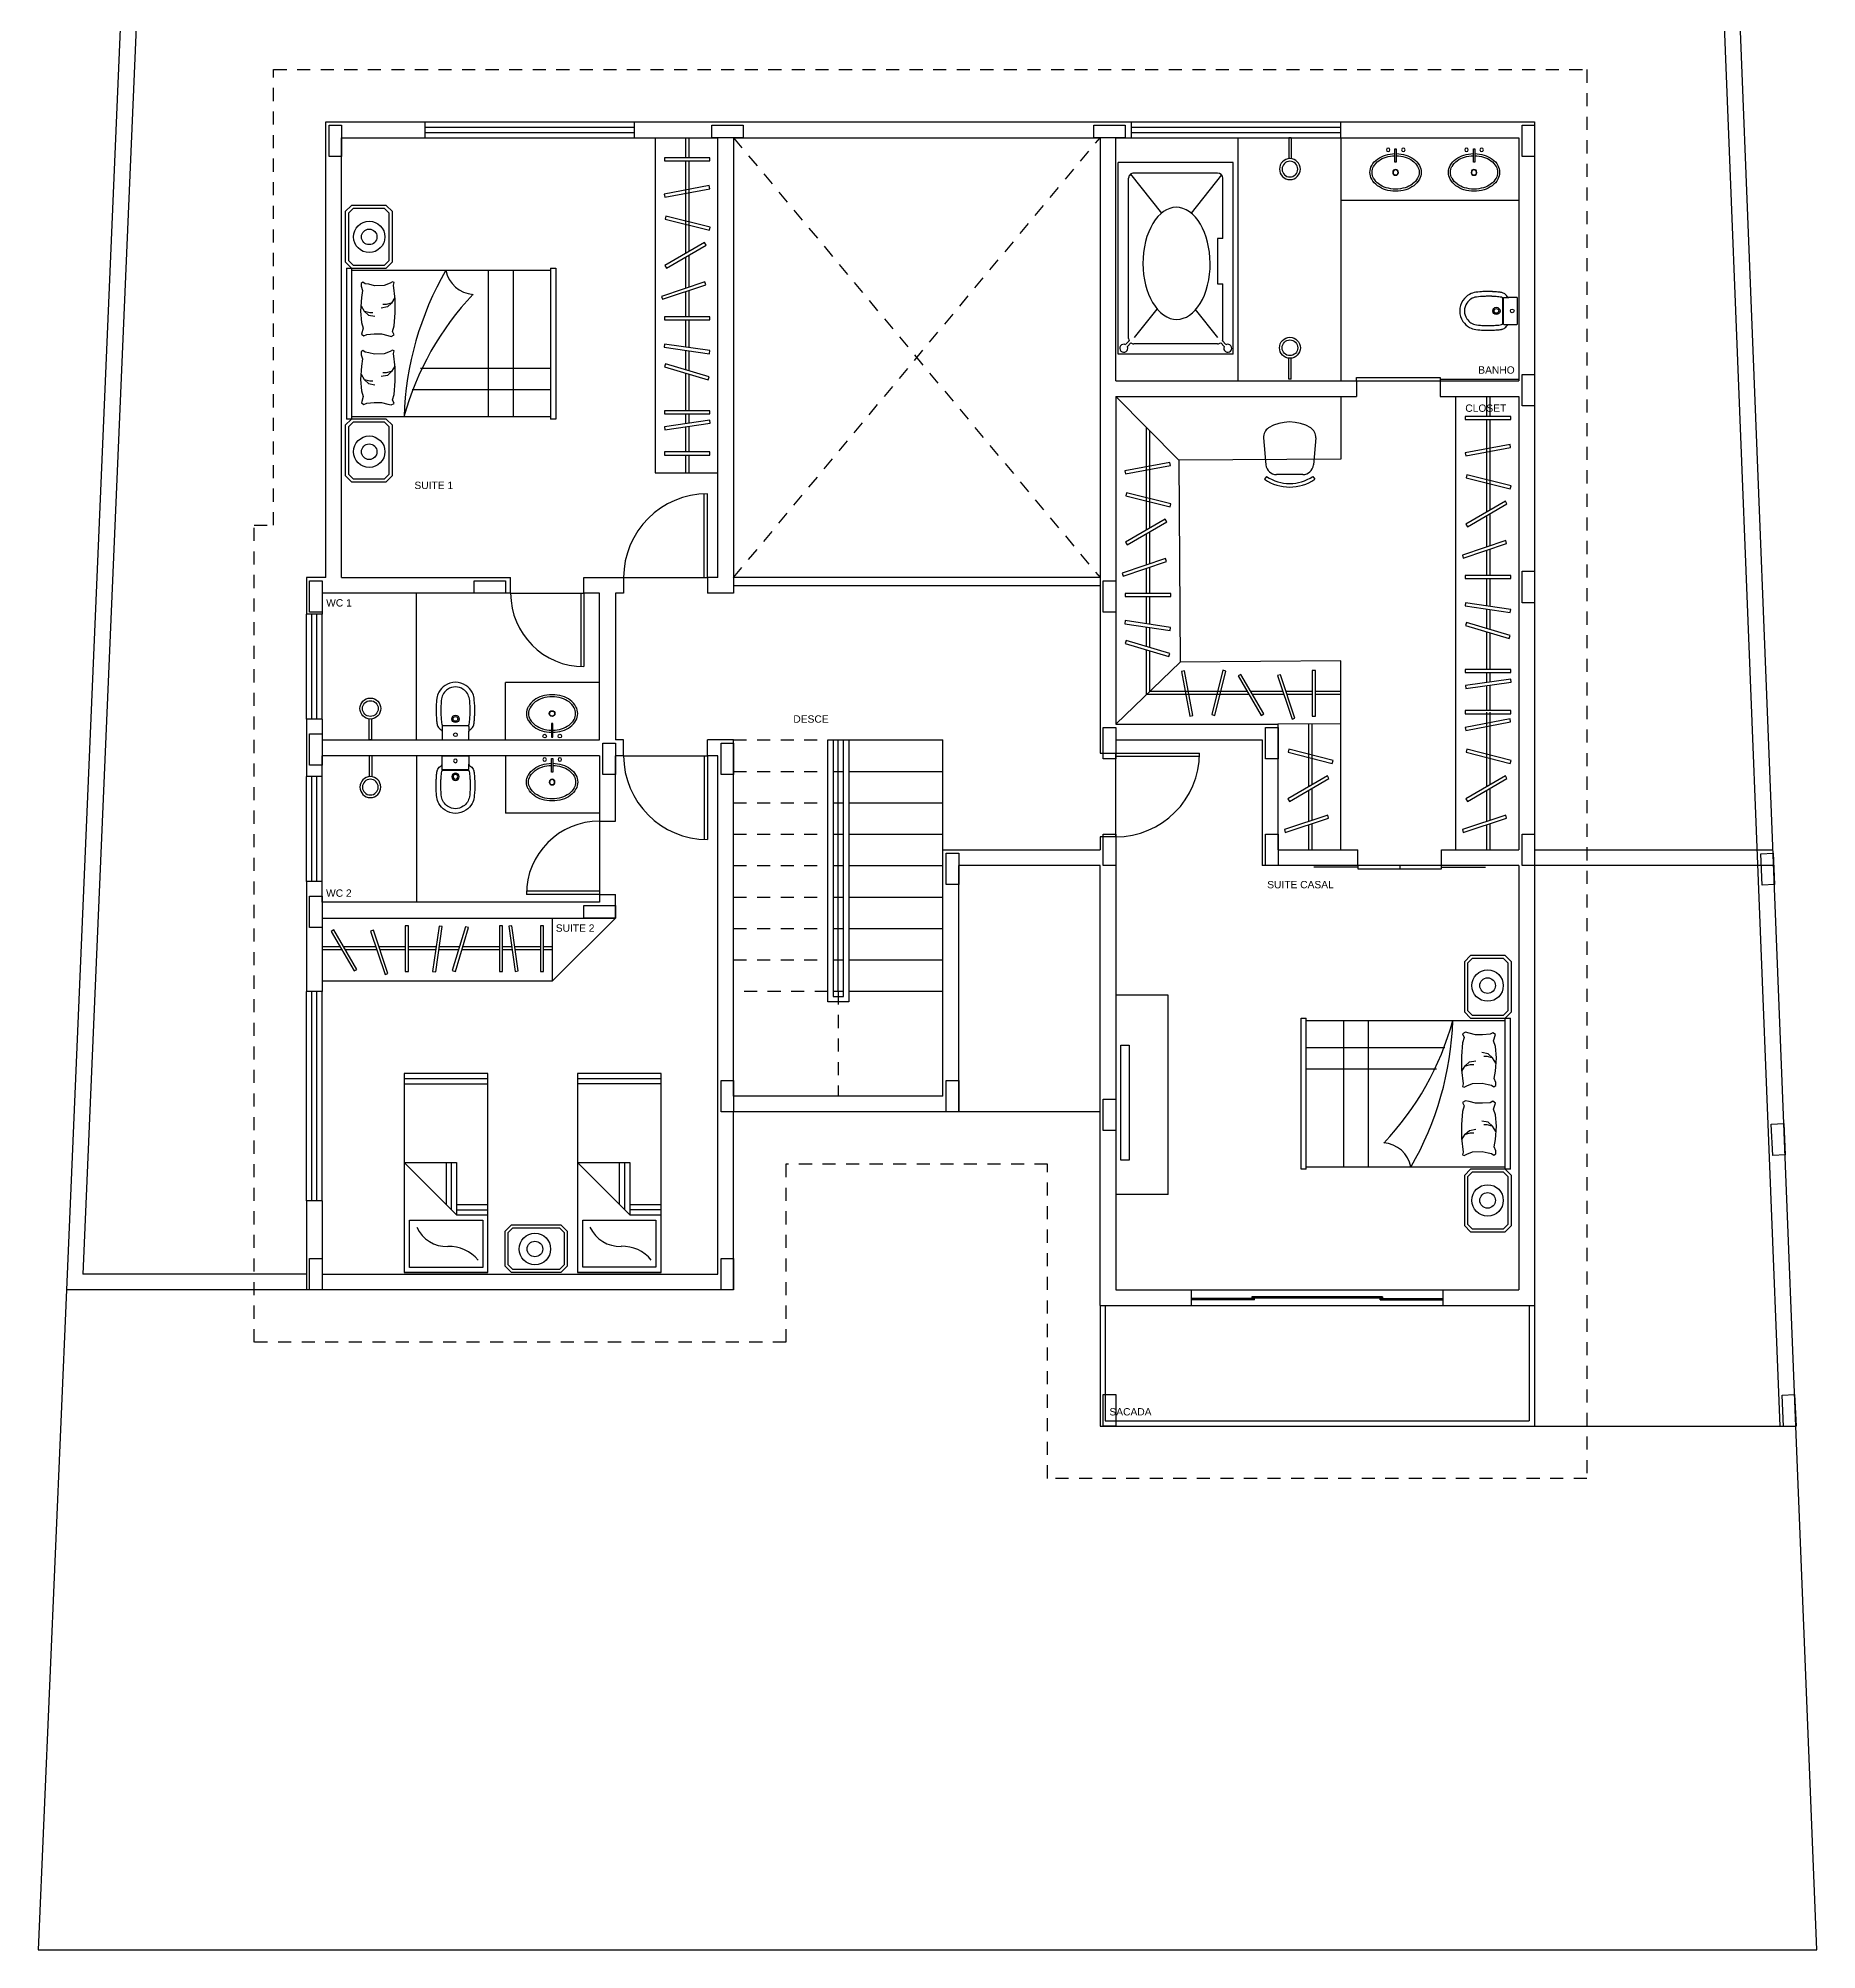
# Model space of a CAD drawing. Header units: millimetres. Extents: x 2822.4 to 2879.8, y 452.9 to 486.4.
# Drawn here: x 2843.23 to 2860.21, y 456.39 to 474.64 of the extents above; entities that cross this region are included whole.
import ezdxf

# ---------------------------------------------------------------- set-up
doc = ezdxf.new("R2010")
doc.units = ezdxf.units.MM
doc.linetypes.add('HIDDEN', pattern=[9.525, 6.35, -3.175])
doc.linetypes.add('HIDDEN2', pattern=[0.1875, 0.125, -0.0625])
for name, color, linetype in [('A-ALVENARIA', 252, 'Continuous'), ('A-esquadrias', 253, 'Continuous'), ('A-MOBILIÁRIO', 251, 'Continuous'), ('A-projeção', 253, 'HIDDEN'), ('A-TEXTO', 7, 'Continuous')]:
    doc.layers.add(name, color=color, linetype=linetype)
doc.styles.get("Standard").update_dxf_attribs({"font": 'arial.ttf'})

# ---------------------------------------------------------------- blocks, each defined once
blk = doc.blocks.new('Bacia01')
at = {"layer": 'A-MOBILIÁRIO'}
blk.add_line((0.135, -0.122), (0.135, 0.122), dxfattribs=at)
blk.add_lwpolyline([(0.551, 0, 0.151271), (0.52, 0.1, 0.125962), (0.457, 0.158, 0.09008), (0.398, 0.178), (0.378, 0.18), (0.358, 0.182, 0.004685), (0.331, 0.184, 0.00925), (0.317, 0.184, 0.000115), (0.279, 0.184, 0.002343), (0.278, 0.185, 0.000782), (0.265, 0.185, 0.001444), (0.258, 0.185, 0.004804), (0.247, 0.184, 0.005206), (0.238, 0.184, 0.005188), (0.229, 0.183, 0.002211), (0.207, 0.182, 0.001932), (0.199, 0.181, 0.000736), (0.178, 0.18, 0.008336), (0.173, 0.179, 0.001408), (0.158, 0.177, 0.000457), (0.153, 0.176, 0.054722), (0.144, 0.174, 0.029037), (0.128, 0.168, 0.123774), (0.098, 0.138, -0.261182), (0.082, 0.128), (0.005, 0.128, 0.439555), (0, 0.123), (0, 0), (0, -0.123, 0.439555), (0.005, -0.128), (0.082, -0.128, -0.261182), (0.098, -0.138, 0.123774), (0.128, -0.168, 0.029037), (0.144, -0.174, 0.054722), (0.153, -0.176, 0.000457), (0.158, -0.177, 0.001408), (0.173, -0.179, 0.008336), (0.178, -0.18, 0.000736), (0.199, -0.181, 0.001932), (0.207, -0.182, 0.002211), (0.229, -0.183, 0.005188), (0.238, -0.184, 0.005206), (0.247, -0.184, 0.004804), (0.258, -0.185, 0.001444), (0.265, -0.185, 0.000782), (0.278, -0.185, 0.002343), (0.279, -0.184, 0.000115), (0.317, -0.184, 0.00925), (0.331, -0.184, 0.004685), (0.358, -0.182), (0.378, -0.18), (0.398, -0.178, 0.09008), (0.457, -0.158, 0.125962), (0.52, -0.1, 0.151271)], format="xyb", close=True, dxfattribs=at)
for points in [[(0.135, 0.122, 0.385098), (0.13, 0.128), (0.129, 0.128), (0.082, 0.128)], [(0.506, 0, 0.152133), (0.483, 0.075, 0.000372), (0.483, 0.075, 0.213243), (0.392, 0.133), (0.373, 0.136), (0.354, 0.137, 0.00456), (0.329, 0.139, 0.00925), (0.317, 0.139, 0.000115), (0.279, 0.14, 0.002343), (0.277, 0.14, 0.000782), (0.265, 0.14, 0.001444), (0.258, 0.14, 0.004804), (0.248, 0.14, 0.005206), (0.24, 0.139, 0.005188), (0.232, 0.139, 0.002211), (0.211, 0.137, 0.001932), (0.203, 0.137, 0.000736), (0.181, 0.135, 0.008336), (0.178, 0.135, 0.002483), (0.152, 0.131, 0.380805), (0.139, 0.117), (0.139, 0), (0.139, -0.117, 0.380805), (0.152, -0.131, 0.002483), (0.178, -0.135, 0.008336), (0.181, -0.135, 0.000736), (0.203, -0.137, 0.001932), (0.211, -0.137, 0.002211), (0.232, -0.139, 0.005188), (0.24, -0.139, 0.005206), (0.248, -0.14, 0.004804), (0.258, -0.14, 0.001444), (0.265, -0.14, 0.000782), (0.277, -0.14, 0.002343), (0.279, -0.14, 0.000115), (0.317, -0.139, 0.00925), (0.329, -0.139, 0.00456), (0.354, -0.137), (0.373, -0.136), (0.392, -0.133, 0.213243), (0.483, -0.075, 0.000372), (0.483, -0.075, 0.152133), (0.506, 0)], [(0.135, -0.122, -0.385098), (0.13, -0.128), (0.129, -0.128), (0.082, -0.128)]]:
    blk.add_lwpolyline(points, format="xyb", dxfattribs=at)
for centre, radius in [((0.05, 0), 0.0175), ((0.201, 0), 0.035), ((0.201, 0), 0.0225)]:
    blk.add_circle(centre, radius, dxfattribs=at)
blk = doc.blocks.new('Chuveiro02')
at = {"layer": 'A-MOBILIÁRIO'}
for p, q in [((-0.013, 0), (0.012, 0)), ((-0.013, 0), (-0.013, -0.201)), ((0.012, 0), (0.012, -0.201))]:
    blk.add_line(p, q, dxfattribs=at)
for radius in [0.1, 0.075]:
    blk.add_circle((0, -0.3), radius, dxfattribs=at)
blk = doc.blocks.new('LAVEMBUT')
at = {"layer": 'A-MOBILIÁRIO'}
for p, q in [((0.8, 21.6), (-0.5, 21.6)), ((-0.5, 21.6), (-0.5, 8.7)), ((0.8, 8.7), (0.8, 21.6)), ((-0.5, 8.7), (0.8, 8.7))]:
    blk.add_line(p, q, dxfattribs=at)
for centre, radius in [((-7.2, 20.6), 1.69), ((7.3, 20.6), 1.69), ((0.2, -0.9), 2.74), ((0.2, -0.9), 2.44)]:
    blk.add_circle(centre, radius, dxfattribs=at)
for centre, radius, start, end in [((-10.9, -0.9), 13.4, 150.5861, 180), ((-5.6, -3.9), 19.5, 126.3045, 150.5861), ((-10.9, -0.9), 11.4, 150.5861, 180), ((-5.6, -3.9), 17.5, 126.3045, 150.5861), ((-2.1, -8.7), 25.4, 106.9261, 126.3045), ((-2.1, -8.7), 23.4, 106.9261, 126.3045), ((0.2, -16.2), 33.2, 91.1974, 106.9261), ((0.2, -16.2), 31.2, 91.2741, 106.9261), ((0.2, -16.2), 33.2, 73.0739, 88.8344), ((0.2, -16.2), 31.2, 73.0739, 88.7598), ((2.4, -8.7), 23.4, 53.6955, 73.0739), ((2.4, -8.7), 25.4, 53.6955, 73.0739), ((5.9, -3.9), 17.5, 29.4139, 53.6955), ((5.9, -3.9), 19.5, 29.4139, 53.6955), ((11.3, -0.9), 11.4, 0, 29.4139), ((11.3, -0.9), 13.4, 0, 29.4139), ((-10.9, -0.9), 13.4, 180, 209.4139), ((-5.6, 2.1), 19.5, 209.4139, 233.6955), ((-10.9, -0.9), 11.4, 180, 209.4139), ((-5.6, 2.1), 17.5, 209.4139, 233.6955), ((-2.1, 6.8), 25.4, 233.6955, 253.0739), ((-2.1, 6.8), 23.4, 233.6955, 253.0739), ((0.2, 14.3), 33.2, 253.0739, 270), ((0.2, 14.3), 31.2, 253.0739, 270), ((0.2, 14.3), 31.2, 270, 286.9261), ((0.2, 14.3), 33.2, 270, 286.9261), ((2.4, 6.8), 23.4, 286.9261, 306.3045), ((2.4, 6.8), 25.4, 286.9261, 306.3045), ((5.9, 2.1), 17.5, 306.3045, 330.5861), ((5.9, 2.1), 19.5, 306.3045, 330.5861), ((11.3, -0.9), 11.4, 330.5861, 0), ((11.3, -0.9), 13.4, 330.5861, 0)]:
    blk.add_arc(centre, radius, start, end, dxfattribs=at)
blk = doc.blocks.new('Cadeira_002')
at = {"layer": 'A-MOBILIÁRIO'}
for p, q in [((-0.913, -0.027), (-0.399, -0.072)), ((-0.213, -0.274), (-0.213, -0.776)), ((-0.179, -0.085), (-0.123, -0.047)), ((-0.913, -1.023), (-0.399, -0.979)), ((-0.179, -0.965), (-0.123, -1.004))]:
    blk.add_line(p, q, dxfattribs=at)
for centre, radius, start, end in [((-0.45, -0.525), 0.768, 148.407, 211.593), ((-0.931, -0.23), 0.203, 85.0303, 148.407), ((-0.416, -0.274), 0.203, 0, 85.0303), ((-0.822, -0.525), 0.779, 325.6197, 34.3803), ((-0.822, -0.525), 0.847, 325.6197, 34.3803), ((-0.931, -0.821), 0.203, 211.593, 274.9697), ((-0.416, -0.776), 0.203, 274.9697, 0)]:
    blk.add_arc(centre, radius, start, end, dxfattribs=at)
blk = doc.blocks.new('cama')
at = {"layer": 'A-MOBILIÁRIO'}
for p, q in [((1.98, -0.01), (0.54, -0.01)), ((0.54, -0.06), (0.54, -0.01)), ((1.98, -0.06), (0.54, -0.06)), ((0.56, -1.96), (0.56, -0.06)), ((1.96, -0.06), (1.96, -1.96)), ((1.98, -0.01), (1.98, -0.06)), ((0.818, -1.96), (0.818, -0.637)), ((1.023, -1.96), (1.023, -0.717)), ((1.96, -1.364), (0.56, -1.364)), ((1.96, -1.602), (0.56, -1.602)), ((1.98, -1.96), (0.54, -1.96)), ((0.54, -2.01), (0.54, -1.96)), ((1.98, -1.96), (1.98, -2.01)), ((1.98, -2.01), (0.54, -2.01))]:
    blk.add_line(p, q, dxfattribs=at)
for points in [[(0, -0.45), (0.48, -0.45), (0.54, -0.39), (0.54, -0.06), (0.48, 0), (0, 0), (-0.06, -0.06), (-0.06, -0.39)], [(0.015, -0.42), (0.465, -0.42), (0.51, -0.375), (0.51, -0.075), (0.465, -0.03), (0.015, -0.03), (-0.03, -0.075), (-0.03, -0.375)], [(2.04, -0.45), (2.52, -0.45), (2.58, -0.39), (2.58, -0.06), (2.52, 0), (2.04, 0), (1.98, -0.06), (1.98, -0.39)], [(2.055, -0.42), (2.505, -0.42), (2.55, -0.375), (2.55, -0.075), (2.505, -0.03), (2.055, -0.03), (2.01, -0.075), (2.01, -0.375)]]:
    blk.add_lwpolyline(points, close=True, dxfattribs=at)
for points in [[(0.754, -0.171), (0.695, -0.153), (0.68, -0.178), (0.692, -0.205), (0.698, -0.276), (0.698, -0.344), (0.683, -0.405), (0.674, -0.439), (0.689, -0.467), (0.723, -0.451), (0.775, -0.467), (0.902, -0.476), (1.031, -0.476), (1.166, -0.46), (1.191, -0.467), (1.197, -0.451), (1.185, -0.427), (1.163, -0.371), (1.16, -0.279), (1.172, -0.224), (1.178, -0.19), (1.194, -0.168), (1.181, -0.15), (1.154, -0.15), (1.114, -0.165), (1.046, -0.153), (0.917, -0.144), (0.809, -0.153), (0.754, -0.171)], [(0.969, -0.15), (0.917, -0.181), (0.88, -0.221), (0.868, -0.282)], [(1.407, -0.171), (1.349, -0.153), (1.333, -0.178), (1.346, -0.205), (1.352, -0.276), (1.352, -0.344), (1.336, -0.405), (1.327, -0.439), (1.343, -0.467), (1.376, -0.451), (1.429, -0.467), (1.555, -0.476), (1.684, -0.476), (1.819, -0.46), (1.844, -0.467), (1.85, -0.451), (1.838, -0.427), (1.816, -0.371), (1.813, -0.279), (1.826, -0.224), (1.832, -0.19), (1.847, -0.168), (1.835, -0.15), (1.807, -0.15), (1.767, -0.165), (1.699, -0.153), (1.57, -0.144), (1.463, -0.153), (1.407, -0.171)], [(1.622, -0.15), (1.57, -0.181), (1.533, -0.221), (1.521, -0.282)], [(0.917, -0.184), (0.905, -0.233), (0.905, -0.264)], [(1.046, -0.473), (0.994, -0.442), (0.957, -0.402), (0.945, -0.341)], [(0.994, -0.439), (0.981, -0.39), (0.981, -0.359)], [(1.57, -0.184), (1.558, -0.233), (1.558, -0.264)], [(1.699, -0.473), (1.647, -0.442), (1.61, -0.402), (1.598, -0.341)], [(1.647, -0.439), (1.635, -0.39), (1.635, -0.359)]]:
    blk.add_lwpolyline(points, dxfattribs=at)
for centre, radius in [((0.228, -0.228), 0.15), ((0.228, -0.228), 0.0743), ((2.279, -0.228), 0.15), ((2.279, -0.228), 0.0743)]:
    blk.add_circle(centre, radius, dxfattribs=at)
for centre, radius, start, end in [((0.468, -3.533), 2.974, 59.8866, 88.2226), ((-0.164, -3.213), 2.75, 46.4367, 74.7234), ((2.01, -1.236), 0.28, 100.3543, 176.7862)]:
    blk.add_arc(centre, radius, start, end, dxfattribs=at)
blk = doc.blocks.new('BANHEIRA')
for p, q in [((-17.594, 12.452), (-17.594, 11.352)), ((-15.764, 12.452), (-17.594, 12.452)), ((-15.764, 12.452), (-15.764, 11.352)), ((-17.494, 12.302), (-17.494, 11.502)), ((-17.478, 12.339), (-17.113, 12.049)), ((-16.871, 12.352), (-17.444, 12.352)), ((-16.871, 12.352), (-16.871, 12.301)), ((-16.871, 12.301), (-16.437, 12.301)), ((-15.914, 12.352), (-16.437, 12.352)), ((-16.437, 12.301), (-16.437, 12.352)), ((-15.924, 12.305), (-16.191, 12.092)), ((-15.894, 12.348), (-15.856, 12.381)), ((-15.874, 12.332), (-15.838, 12.364)), ((-15.864, 12.302), (-15.864, 11.502)), ((-17.483, 11.471), (-17.112, 11.767)), ((-15.924, 11.51), (-16.195, 11.725)), ((-15.764, 11.352), (-17.594, 11.352)), ((-15.914, 11.452), (-17.444, 11.452)), ((-15.894, 11.457), (-15.856, 11.424)), ((-15.874, 11.473), (-15.838, 11.441))]:
    blk.add_line(p, q)
for centre, radius, start, end in [((-15.821, 12.399), 0.0384, 245.1462, 206.6734), ((-17.444, 12.302), 0.05, 90, 180), ((-15.914, 12.302), 0.05, 66.0176, 90), ((-15.914, 12.302), 0.05, 0, 36.2906), ((-17.444, 11.502), 0.05, 180, 270), ((-15.914, 11.502), 0.05, 323.7094, 0), ((-15.914, 11.502), 0.05, 270, 293.9824), ((-15.821, 11.406), 0.0384, 153.3266, 114.8538)]:
    blk.add_arc(centre, radius, start, end)
blk.add_ellipse((-16.632, 11.91), major_axis=(-0.535, -0.002), ratio=0.600037, start_param=-1.87109, end_param=4.411808)
blk = doc.blocks.new('BANHEIRA110x180')
at = {"layer": 'A-MOBILIÁRIO', "xscale": 100, "yscale": 100, "zscale": 100, "rotation": 270}
blk.add_blockref('BANHEIRA', (-1245.2, -1759.4), dxfattribs=at)
blk = doc.blocks.new('Cama1-80')
for p, q in [((0, 40), (-190, 40)), ((-190, 40), (-190, -40)), ((-185, 40), (-185, -40)), ((-180, 40), (-180, -40)), ((-65, 10), (-65, 40)), ((-60, 10), (-60, 40)), ((-55, 10), (-55, 40)), ((0, -40), (0, 40)), ((0, 40), (0, -40)), ((-50, -35), (-50, 35)), ((-50, 35), (-5, 35)), ((-5, 35), (-5, -35)), ((-55, 10), (-105, -40)), ((-105, -40), (-105, 10)), ((-105, 10), (-55, 10)), ((-105, 5), (-60, 5)), ((-105, 0), (-65, 0)), ((-5, -35), (-50, -35)), ((-190, -40), (0, -40))]:
    blk.add_line(p, q)
for centre, radius, start, end in [((10.3, 3.1), 35.3, 128.9368, 182.1227), ((-56.4, 0.6), 31.5, 294.7123, 2.1227)]:
    blk.add_arc(centre, radius, start, end)
blk = doc.blocks.new('P12X30V')
at = {"layer": 'A-ALVENARIA'}
for p, q in [((-0.06, 0.15), (0.06, 0.15)), ((-0.06, -0.15), (-0.06, 0.15)), ((0.06, 0.15), (0.06, -0.15)), ((0.06, -0.15), (-0.06, -0.15))]:
    blk.add_line(p, q, dxfattribs=at)

msp = doc.modelspace()

# ---------------------------------------------------------------- hatches: boundary and pattern name
at = {"layer": 'A-TEXTO', "true_color": 0x000000}
h = msp.add_hatch(dxfattribs=at)
h.set_pattern_fill('AR-BRELM', color=18, scale=0.5)
h.paths.add_polyline_path([(2855.504, 461.388), (2855.504, 462.538), (2855.454, 462.538), (2855.454, 461.438), (2851.404, 461.438), (2851.404, 462.538), (2851.354, 462.538), (2851.354, 461.388)])

# ---------------------------------------------------------------- linework, layer by layer
at = {"layer": 'A-ALVENARIA'}
for p, q in [((2844.508, 486.359), (2843.496, 462.688)), ((2860.015, 461.388), (2859.022, 486.364)), ((2845.975, 469.488), (2845.975, 473.838)), ((2845.975, 473.838), (2846.922, 473.838)), ((2846.922, 473.688), (2846.922, 473.838)), ((2848.922, 473.838), (2853.668, 473.838)), ((2848.922, 473.688), (2848.922, 473.838)), ((2853.668, 473.688), (2853.668, 473.838)), ((2855.668, 473.838), (2857.518, 473.838)), ((2855.668, 473.688), (2855.668, 473.838)), ((2857.518, 473.838), (2857.518, 462.538)), ((2846.125, 469.488), (2846.125, 473.688)), ((2846.125, 473.688), (2846.922, 473.688)), ((2848.922, 473.688), (2849.718, 473.688)), ((2849.718, 469.488), (2849.718, 473.688)), ((2849.868, 473.688), (2853.368, 473.688)), ((2849.868, 473.688), (2849.868, 469.338)), ((2853.368, 473.688), (2853.368, 467.813)), ((2853.518, 473.688), (2853.668, 473.688)), ((2853.518, 471.368), (2853.518, 473.688)), ((2855.668, 473.688), (2857.368, 473.688)), ((2857.368, 473.688), (2857.368, 471.368)), ((2853.518, 471.368), (2855.818, 471.368)), ((2853.518, 471.218), (2855.818, 471.218)), ((2853.518, 471.218), (2853.518, 468.088)), ((2855.818, 471.368), (2855.818, 471.218)), ((2856.618, 471.368), (2857.368, 471.368)), ((2856.618, 471.368), (2856.618, 471.218)), ((2856.618, 471.218), (2857.368, 471.218)), ((2845.975, 469.488), (2845.789, 469.488)), ((2845.789, 469.488), (2845.789, 469.138)), ((2846.125, 469.488), (2847.739, 469.488)), ((2847.739, 469.338), (2847.739, 469.488)), ((2848.439, 469.488), (2848.818, 469.488)), ((2848.439, 469.338), (2848.439, 469.488)), ((2848.818, 469.488), (2848.818, 469.338)), ((2849.718, 469.488), (2849.618, 469.488)), ((2849.618, 469.488), (2849.618, 469.338)), ((2847.739, 469.338), (2845.939, 469.338)), ((2845.939, 469.338), (2845.939, 469.138)), ((2848.589, 469.338), (2848.439, 469.338)), ((2848.589, 467.938), (2848.589, 469.338)), ((2848.739, 469.338), (2848.739, 467.938)), ((2848.818, 469.338), (2848.739, 469.338)), ((2849.868, 469.338), (2849.618, 469.338)), ((2845.939, 469.138), (2845.789, 469.138)), ((2845.789, 468.138), (2845.789, 467.938)), ((2845.939, 468.138), (2845.789, 468.138)), ((2845.939, 468.138), (2845.939, 467.938)), ((2845.789, 467.938), (2845.789, 467.588)), ((2845.939, 467.938), (2848.589, 467.938)), ((2848.818, 467.938), (2848.739, 467.938)), ((2848.818, 467.788), (2848.818, 467.938)), ((2849.868, 467.938), (2849.618, 467.938)), ((2849.618, 467.788), (2849.618, 467.938)), ((2849.868, 464.538), (2849.868, 467.938)), ((2850.868, 465.538), (2850.868, 467.938)), ((2850.868, 467.938), (2851.868, 467.938)), ((2851.868, 464.538), (2851.868, 467.938)), ((2853.518, 468.088), (2855.068, 468.088)), ((2853.518, 467.938), (2853.518, 467.813)), ((2853.518, 467.938), (2854.918, 467.938)), ((2854.918, 467.938), (2854.918, 466.738)), ((2855.068, 468.088), (2855.068, 466.888)), ((2848.589, 467.788), (2845.939, 467.788)), ((2845.939, 467.588), (2845.939, 467.788)), ((2848.589, 467.788), (2848.589, 467.163)), ((2848.818, 467.788), (2848.739, 467.788)), ((2848.739, 467.163), (2848.739, 467.788)), ((2849.718, 467.788), (2849.618, 467.788)), ((2849.718, 462.838), (2849.718, 467.788)), ((2853.368, 467.813), (2853.518, 467.813)), ((2845.939, 467.588), (2845.789, 467.588)), ((2850.818, 467.638), (2850.918, 467.638)), ((2850.968, 467.638), (2851.868, 467.638)), ((2850.818, 467.338), (2850.918, 467.338)), ((2850.968, 467.338), (2851.868, 467.338)), ((2848.589, 467.163), (2848.739, 467.163)), ((2850.818, 467.038), (2850.918, 467.038)), ((2850.968, 467.038), (2851.868, 467.038)), ((2853.368, 467.013), (2853.368, 466.888)), ((2853.518, 467.013), (2853.368, 467.013)), ((2853.518, 467.013), (2853.518, 462.688)), ((2851.868, 466.888), (2853.368, 466.888)), ((2855.068, 466.888), (2855.831, 466.888)), ((2855.831, 466.738), (2855.831, 466.888)), ((2856.631, 466.888), (2857.368, 466.888)), ((2856.631, 466.738), (2856.631, 466.888)), ((2857.518, 466.888), (2859.796, 466.888)), ((2850.818, 466.738), (2850.918, 466.738)), ((2850.968, 466.738), (2851.868, 466.738)), ((2853.368, 466.738), (2852.018, 466.738)), ((2852.018, 466.738), (2852.018, 464.388)), ((2853.368, 462.538), (2853.368, 466.738)), ((2855.831, 466.738), (2854.918, 466.738)), ((2857.368, 466.738), (2856.631, 466.738)), ((2857.368, 466.738), (2857.368, 462.688)), ((2859.802, 466.738), (2857.518, 466.738)), ((2845.789, 466.588), (2845.789, 465.538)), ((2845.939, 466.588), (2845.789, 466.588)), ((2845.939, 466.388), (2845.939, 466.588)), ((2848.589, 466.388), (2845.939, 466.388)), ((2848.589, 466.463), (2848.589, 466.388)), ((2848.589, 466.463), (2848.739, 466.463)), ((2848.739, 466.238), (2848.739, 466.463)), ((2850.818, 466.438), (2850.918, 466.438)), ((2850.968, 466.438), (2851.868, 466.438)), ((2845.939, 466.238), (2848.739, 466.238)), ((2845.939, 466.238), (2845.939, 465.538)), ((2850.818, 466.138), (2850.918, 466.138)), ((2850.968, 466.138), (2851.868, 466.138)), ((2850.818, 465.838), (2850.918, 465.838)), ((2850.968, 465.838), (2851.868, 465.838)), ((2845.939, 465.538), (2845.789, 465.538)), ((2850.918, 465.538), (2850.818, 465.538)), ((2851.868, 465.538), (2850.968, 465.538)), ((2851.868, 464.538), (2849.868, 464.538)), ((2849.868, 462.688), (2849.868, 464.388)), ((2853.368, 464.388), (2849.868, 464.388)), ((2845.789, 463.538), (2845.789, 462.688)), ((2845.939, 463.538), (2845.789, 463.538)), ((2845.939, 463.538), (2845.939, 462.838)), ((2845.789, 462.838), (2843.653, 462.838)), ((2845.939, 462.838), (2849.718, 462.838)), ((2843.496, 462.688), (2843.227, 456.388)), ((2845.789, 462.688), (2843.496, 462.688)), ((2849.868, 462.688), (2845.789, 462.688)), ((2853.518, 462.688), (2854.243, 462.688)), ((2854.243, 462.538), (2854.243, 462.688)), ((2856.643, 462.688), (2857.368, 462.688)), ((2856.643, 462.688), (2856.643, 462.538)), ((2853.368, 462.538), (2854.243, 462.538)), ((2856.643, 462.538), (2857.518, 462.538)), ((2857.518, 461.388), (2860.015, 461.388)), ((2860.214, 456.388), (2860.015, 461.388)), ((2843.227, 456.388), (2860.214, 456.388))]:
    msp.add_line(p, q, dxfattribs=at)
msp.add_lwpolyline([(2859.865, 461.388), (2858.878, 486.214), (2844.652, 486.209), (2843.653, 462.838)], dxfattribs=at)
at = {"layer": 'A-esquadrias'}
for p, q in [((2846.922, 473.838), (2848.922, 473.838)), ((2846.922, 473.788), (2848.922, 473.788)), ((2853.668, 473.838), (2855.668, 473.838)), ((2853.668, 473.788), (2855.668, 473.788)), ((2846.922, 473.738), (2848.922, 473.738)), ((2846.922, 473.688), (2848.922, 473.688)), ((2853.668, 473.738), (2855.668, 473.738)), ((2853.668, 473.688), (2855.668, 473.688)), ((2855.818, 471.368), (2855.818, 471.398)), ((2855.818, 471.398), (2856.618, 471.398)), ((2856.618, 471.398), (2856.618, 471.368)), ((2855.818, 471.368), (2856.618, 471.368)), ((2856.618, 471.383), (2857.368, 471.383)), ((2849.588, 469.488), (2849.588, 470.287)), ((2849.618, 469.488), (2849.618, 470.288)), ((2848.818, 469.488), (2849.618, 469.488)), ((2853.368, 469.488), (2849.868, 469.488)), ((2849.868, 469.413), (2853.368, 469.413)), ((2846.839, 467.938), (2846.839, 469.338)), ((2847.739, 469.338), (2848.439, 469.338)), ((2848.409, 469.338), (2848.409, 468.638)), ((2848.439, 469.338), (2848.439, 468.638)), ((2845.789, 468.138), (2845.789, 469.138)), ((2845.839, 468.138), (2845.839, 469.138)), ((2845.889, 468.138), (2845.889, 469.138)), ((2845.939, 468.138), (2845.939, 469.138)), ((2846.839, 467.788), (2846.839, 466.388)), ((2848.818, 467.788), (2849.618, 467.788)), ((2849.588, 467.788), (2849.588, 466.988)), ((2849.618, 467.788), (2849.618, 466.988)), ((2853.518, 467.013), (2853.518, 467.813)), ((2853.518, 467.813), (2854.318, 467.813)), ((2853.518, 467.783), (2854.318, 467.783)), ((2845.789, 466.588), (2845.789, 467.588)), ((2845.839, 466.588), (2845.839, 467.588)), ((2845.889, 466.588), (2845.889, 467.588)), ((2845.939, 466.588), (2845.939, 467.588)), ((2848.589, 467.163), (2848.589, 466.463)), ((2855.831, 466.723), (2855.411, 466.723)), ((2855.831, 466.738), (2855.831, 466.708)), ((2856.631, 466.738), (2855.831, 466.738)), ((2855.831, 466.708), (2856.631, 466.708)), ((2856.231, 466.738), (2856.231, 466.708)), ((2856.631, 466.708), (2856.631, 466.738)), ((2856.631, 466.723), (2857.051, 466.723)), ((2848.589, 466.493), (2847.889, 466.493)), ((2848.589, 466.463), (2847.889, 466.463)), ((2845.789, 463.538), (2845.789, 465.538)), ((2845.839, 463.538), (2845.839, 465.538)), ((2845.889, 463.538), (2845.889, 465.538)), ((2845.939, 463.538), (2845.939, 465.538)), ((2854.243, 462.688), (2856.643, 462.688)), ((2853.368, 462.538), (2853.368, 461.388)), ((2853.418, 462.538), (2853.418, 461.438)), ((2854.843, 462.604), (2854.243, 462.604)), ((2854.843, 462.592), (2854.243, 462.592)), ((2854.243, 462.538), (2856.643, 462.538)), ((2856.067, 462.622), (2854.819, 462.622)), ((2854.819, 462.622), (2854.819, 462.61)), ((2856.067, 462.61), (2854.819, 462.61)), ((2854.843, 462.592), (2854.843, 462.604)), ((2855.443, 462.622), (2855.443, 462.61)), ((2856.043, 462.604), (2856.643, 462.604)), ((2856.043, 462.592), (2856.043, 462.604)), ((2856.043, 462.592), (2856.643, 462.592)), ((2856.067, 462.622), (2856.067, 462.61)), ((2857.468, 462.538), (2857.468, 461.438)), ((2857.518, 462.538), (2857.518, 461.388)), ((2853.368, 461.388), (2857.518, 461.388)), ((2853.418, 461.438), (2857.468, 461.438))]:
    msp.add_line(p, q, dxfattribs=at)
msp.add_lwpolyline([(2850.818, 467.938), (2850.818, 465.488), (2850.918, 465.488), (2850.918, 467.938), (2850.968, 467.938), (2850.968, 465.438), (2850.768, 465.438), (2850.768, 467.938), (2850.818, 467.938)], dxfattribs=at)
for centre, radius, start, end in [((2849.618, 469.488), 0.8, 90, 180), ((2848.439, 469.338), 0.7, 180, 270), ((2849.618, 467.788), 0.8, 180, 270), ((2853.518, 467.813), 0.8, 270, 0), ((2848.589, 466.463), 0.7, 90, 180)]:
    msp.add_arc(centre, radius, start, end, dxfattribs=at)
at = {"layer": 'A-MOBILIÁRIO'}
for p, q in [((2849.118, 473.688), (2849.118, 470.488)), ((2849.413, 473.497), (2849.413, 473.688)), ((2849.443, 473.497), (2849.443, 473.688)), ((2854.686, 473.688), (2854.686, 471.368)), ((2855.668, 473.688), (2855.668, 471.368)), ((2849.413, 472.585), (2849.413, 473.467)), ((2849.443, 472.602), (2849.443, 473.467)), ((2857.368, 473.088), (2855.668, 473.088)), ((2849.413, 472.251), (2849.413, 472.55)), ((2849.443, 472.261), (2849.443, 472.568)), ((2849.413, 471.979), (2849.413, 472.22)), ((2849.443, 471.979), (2849.443, 472.23)), ((2849.413, 471.688), (2849.413, 471.949)), ((2849.443, 471.684), (2849.443, 471.949)), ((2849.413, 471.47), (2849.413, 471.658)), ((2849.443, 471.461), (2849.443, 471.654)), ((2849.413, 471.08), (2849.413, 471.439)), ((2849.443, 471.08), (2849.443, 471.43)), ((2854.122, 470.608), (2853.518, 471.218)), ((2855.668, 471.218), (2855.668, 470.618)), ((2856.768, 466.888), (2856.768, 471.218)), ((2857.063, 471.027), (2857.063, 471.218)), ((2857.093, 471.027), (2857.093, 471.218)), ((2857.368, 471.218), (2857.368, 466.888)), ((2849.413, 470.958), (2849.413, 471.051)), ((2849.443, 470.962), (2849.443, 471.051)), ((2849.413, 470.688), (2849.413, 470.928)), ((2849.443, 470.688), (2849.443, 470.932)), ((2853.813, 469.943), (2853.813, 470.92)), ((2853.843, 469.96), (2853.843, 470.89)), ((2857.063, 470.115), (2857.063, 470.997)), ((2857.093, 470.132), (2857.093, 470.997)), ((2849.118, 470.488), (2849.718, 470.488)), ((2849.413, 470.488), (2849.413, 470.658)), ((2849.443, 470.488), (2849.443, 470.658)), ((2855.668, 470.618), (2854.122, 470.608)), ((2854.122, 470.608), (2854.134, 468.682)), ((2857.063, 469.781), (2857.063, 470.08)), ((2857.093, 469.791), (2857.093, 470.098)), ((2853.813, 469.609), (2853.813, 469.909)), ((2853.843, 469.619), (2853.843, 469.926)), ((2857.063, 469.509), (2857.063, 469.75)), ((2857.093, 469.509), (2857.093, 469.76)), ((2853.813, 469.337), (2853.813, 469.578)), ((2853.843, 469.337), (2853.843, 469.588)), ((2857.063, 469.218), (2857.063, 469.479)), ((2857.093, 469.214), (2857.093, 469.479)), ((2853.813, 469.046), (2853.813, 469.307)), ((2853.843, 469.042), (2853.843, 469.307)), ((2857.063, 469), (2857.063, 469.188)), ((2857.093, 468.991), (2857.093, 469.184)), ((2853.813, 468.829), (2853.813, 469.017)), ((2853.843, 468.82), (2853.843, 469.012)), ((2857.063, 468.61), (2857.063, 468.969)), ((2857.093, 468.61), (2857.093, 468.96)), ((2853.518, 468.088), (2854.134, 468.682)), ((2853.813, 468.372), (2853.813, 468.798)), ((2853.843, 468.401), (2853.843, 468.789)), ((2855.668, 468.692), (2854.134, 468.682)), ((2855.668, 466.888), (2855.668, 468.692)), ((2848.589, 468.488), (2847.689, 468.488)), ((2847.689, 467.938), (2847.689, 468.488)), ((2857.063, 468.488), (2857.063, 468.581)), ((2857.093, 468.492), (2857.093, 468.581)), ((2854.79, 468.372), (2853.813, 468.372)), ((2854.773, 468.402), (2853.844, 468.402)), ((2855.114, 468.402), (2854.807, 468.402)), ((2855.124, 468.372), (2854.825, 468.372)), ((2855.396, 468.402), (2855.145, 468.402)), ((2855.396, 468.372), (2855.155, 468.372)), ((2855.668, 468.402), (2855.426, 468.402)), ((2855.668, 468.372), (2855.426, 468.372)), ((2857.063, 468.218), (2857.063, 468.458)), ((2857.093, 468.218), (2857.093, 468.462)), ((2857.063, 467.493), (2857.063, 468.202)), ((2857.093, 467.511), (2857.093, 468.202)), ((2855.668, 468.092), (2855.068, 468.088)), ((2855.363, 467.493), (2855.363, 468.09)), ((2855.393, 467.511), (2855.393, 468.09)), ((2847.689, 467.788), (2847.689, 467.238)), ((2855.363, 467.16), (2855.363, 467.459)), ((2855.393, 467.17), (2855.393, 467.476)), ((2857.063, 467.16), (2857.063, 467.459)), ((2857.093, 467.17), (2857.093, 467.476)), ((2848.589, 467.238), (2847.689, 467.238)), ((2855.363, 466.887), (2855.363, 467.128)), ((2855.393, 466.887), (2855.393, 467.138)), ((2857.063, 466.887), (2857.063, 467.128)), ((2857.093, 466.887), (2857.093, 467.138)), ((2848.139, 465.638), (2848.739, 466.238)), ((2848.139, 465.638), (2848.139, 466.238)), ((2846.11, 465.963), (2845.939, 465.963)), ((2846.127, 465.933), (2845.939, 465.933)), ((2846.451, 465.963), (2846.144, 465.963)), ((2846.461, 465.933), (2846.161, 465.933)), ((2846.733, 465.963), (2846.482, 465.963)), ((2846.733, 465.933), (2846.492, 465.933)), ((2847.028, 465.963), (2846.763, 465.963)), ((2847.023, 465.933), (2846.763, 465.933)), ((2847.241, 465.933), (2847.053, 465.933)), ((2847.25, 465.963), (2847.058, 465.963)), ((2847.631, 465.933), (2847.272, 465.933)), ((2847.631, 465.963), (2847.281, 465.963)), ((2847.75, 465.963), (2847.661, 465.963)), ((2847.754, 465.933), (2847.661, 465.933)), ((2848.024, 465.963), (2847.78, 465.963)), ((2848.024, 465.933), (2847.784, 465.933)), ((2848.139, 465.963), (2848.053, 465.963)), ((2848.139, 465.933), (2848.053, 465.933)), ((2845.939, 465.638), (2848.139, 465.638)), ((2854.018, 465.5), (2853.518, 465.5)), ((2854.018, 463.6), (2854.018, 465.5)), ((2853.568, 465.025), (2853.648, 465.025)), ((2853.568, 463.925), (2853.568, 465.025)), ((2853.648, 465.025), (2853.648, 463.925)), ((2853.648, 463.925), (2853.568, 463.925)), ((2854.018, 463.6), (2853.518, 463.6))]:
    msp.add_line(p, q, dxfattribs=at)
for points in [[(2849.207, 473.497), (2849.207, 473.467), (2849.643, 473.467), (2849.643, 473.497)], [(2849.205, 473.15), (2849.211, 473.121), (2849.64, 473.201), (2849.634, 473.23)], [(2849.221, 472.94), (2849.214, 472.911), (2849.637, 472.806), (2849.644, 472.834)], [(2849.213, 472.468), (2849.228, 472.442), (2849.605, 472.662), (2849.59, 472.688)], [(2849.179, 472.173), (2849.188, 472.145), (2849.602, 472.283), (2849.593, 472.311)], [(2849.207, 471.979), (2849.207, 471.949), (2849.643, 471.949), (2849.643, 471.979)], [(2849.209, 471.718), (2849.205, 471.689), (2849.637, 471.625), (2849.641, 471.655)], [(2849.217, 471.529), (2849.208, 471.501), (2849.626, 471.376), (2849.635, 471.404)], [(2849.207, 471.08), (2849.207, 471.051), (2849.643, 471.051), (2849.643, 471.08)], [(2856.857, 471.027), (2856.857, 470.997), (2857.293, 470.997), (2857.293, 471.027)], [(2849.209, 470.929), (2849.213, 470.899), (2849.645, 470.961), (2849.641, 470.99)], [(2849.207, 470.688), (2849.207, 470.658), (2849.643, 470.658), (2849.643, 470.688)], [(2856.855, 470.68), (2856.861, 470.651), (2857.29, 470.731), (2857.284, 470.76)], [(2853.605, 470.508), (2853.611, 470.479), (2854.04, 470.559), (2854.034, 470.588)], [(2853.621, 470.298), (2853.614, 470.27), (2854.037, 470.164), (2854.044, 470.193)], [(2856.871, 470.47), (2856.864, 470.441), (2857.287, 470.336), (2857.294, 470.364)], [(2856.863, 469.998), (2856.878, 469.972), (2857.255, 470.192), (2857.24, 470.218)], [(2853.613, 469.826), (2853.628, 469.801), (2854.005, 470.02), (2853.99, 470.046)], [(2856.829, 469.703), (2856.838, 469.675), (2857.252, 469.813), (2857.243, 469.841)], [(2853.579, 469.531), (2853.588, 469.503), (2854.002, 469.641), (2853.993, 469.669)], [(2856.857, 469.509), (2856.857, 469.479), (2857.293, 469.479), (2857.293, 469.509)], [(2853.607, 469.337), (2853.607, 469.307), (2854.043, 469.307), (2854.043, 469.337)], [(2856.859, 469.248), (2856.855, 469.219), (2857.287, 469.155), (2857.291, 469.185)], [(2853.609, 469.077), (2853.605, 469.047), (2854.037, 468.983), (2854.041, 469.013)], [(2856.867, 469.059), (2856.858, 469.031), (2857.276, 468.906), (2857.285, 468.934)], [(2853.617, 468.887), (2853.608, 468.859), (2854.026, 468.734), (2854.035, 468.762)], [(2854.225, 468.165), (2854.254, 468.17), (2854.174, 468.599), (2854.145, 468.593)], [(2854.435, 468.18), (2854.464, 468.173), (2854.569, 468.596), (2854.541, 468.603)], [(2854.907, 468.172), (2854.933, 468.187), (2854.713, 468.564), (2854.688, 468.549)], [(2855.202, 468.138), (2855.23, 468.147), (2855.092, 468.561), (2855.064, 468.552)], [(2855.396, 468.166), (2855.426, 468.166), (2855.426, 468.602), (2855.396, 468.602)], [(2856.857, 468.61), (2856.857, 468.581), (2857.293, 468.581), (2857.293, 468.61)], [(2856.859, 468.459), (2856.863, 468.429), (2857.295, 468.491), (2857.291, 468.52)], [(2856.855, 468.058), (2856.861, 468.029), (2857.29, 468.11), (2857.284, 468.139)], [(2856.857, 468.218), (2856.857, 468.188), (2857.293, 468.188), (2857.293, 468.218)], [(2855.171, 467.849), (2855.164, 467.82), (2855.587, 467.714), (2855.594, 467.743)], [(2856.871, 467.849), (2856.864, 467.82), (2857.287, 467.714), (2857.294, 467.743)], [(2855.163, 467.376), (2855.178, 467.351), (2855.555, 467.571), (2855.54, 467.596)], [(2856.863, 467.376), (2856.878, 467.351), (2857.255, 467.571), (2857.24, 467.596)], [(2855.129, 467.082), (2855.138, 467.053), (2855.552, 467.191), (2855.543, 467.219)], [(2856.829, 467.082), (2856.838, 467.053), (2857.252, 467.191), (2857.243, 467.219)], [(2846.244, 465.733), (2846.269, 465.747), (2846.05, 466.124), (2846.024, 466.109)], [(2846.539, 465.698), (2846.567, 465.708), (2846.429, 466.122), (2846.401, 466.112)], [(2846.733, 465.726), (2846.763, 465.726), (2846.763, 466.162), (2846.733, 466.162)], [(2846.993, 465.729), (2847.023, 465.724), (2847.086, 466.156), (2847.057, 466.16)], [(2847.182, 465.736), (2847.211, 465.728), (2847.336, 466.146), (2847.308, 466.154)], [(2847.631, 465.726), (2847.661, 465.726), (2847.661, 466.162), (2847.631, 466.162)], [(2847.783, 465.729), (2847.812, 465.733), (2847.751, 466.165), (2847.721, 466.16)], [(2848.024, 465.726), (2848.053, 465.726), (2848.053, 466.162), (2848.024, 466.162)], [(2847.743, 462.856), (2848.223, 462.856), (2848.283, 462.916), (2848.283, 463.246), (2848.223, 463.306), (2847.743, 463.306), (2847.683, 463.246), (2847.683, 462.916)], [(2847.758, 462.886), (2848.208, 462.886), (2848.253, 462.931), (2848.253, 463.231), (2848.208, 463.276), (2847.758, 463.276), (2847.713, 463.231), (2847.713, 462.931)]]:
    msp.add_lwpolyline(points, close=True, dxfattribs=at)
for radius in [0.15, 0.0743]:
    msp.add_circle((2847.971, 463.078), radius, dxfattribs=at)
at = {"layer": 'A-projeção', "linetype": 'HIDDEN2'}
for p, q in [((2858.018, 474.338), (2858.018, 460.888)), ((2849.868, 469.488), (2853.368, 473.688)), ((2849.868, 473.688), (2853.368, 469.488)), ((2849.868, 467.938), (2850.868, 467.938)), ((2849.868, 467.638), (2850.768, 467.638)), ((2849.868, 467.338), (2850.768, 467.338)), ((2849.868, 467.038), (2850.768, 467.038)), ((2849.868, 466.738), (2850.768, 466.738)), ((2849.868, 466.438), (2850.768, 466.438)), ((2849.868, 466.138), (2850.768, 466.138)), ((2849.868, 465.838), (2850.768, 465.838)), ((2850.768, 465.538), (2849.868, 465.538)), ((2850.868, 465.538), (2850.868, 464.538))]:
    msp.add_line(p, q, dxfattribs=at)
msp.add_lwpolyline([(2858.018, 460.888), (2852.868, 460.888), (2852.868, 463.888), (2850.368, 463.888), (2850.368, 462.188), (2845.289, 462.188), (2845.289, 469.988), (2845.475, 469.988), (2845.475, 474.338), (2858.018, 474.338)], dxfattribs=at)

# ---------------------------------------------------------------- block references
at = {"layer": 'A-ALVENARIA'}
for p in [(2846.065, 473.658), (2857.459, 473.658), (2857.459, 471.278), (2845.879, 469.308), (2853.459, 469.308), (2857.459, 469.398), (2845.879, 467.848), (2853.459, 467.908), (2855.009, 467.908), (2848.679, 467.758), (2849.809, 467.758), (2853.459, 466.888), (2855.009, 466.888), (2857.459, 466.888), (2851.959, 466.708), (2845.879, 466.298), (2849.809, 464.538), (2851.959, 464.538), (2853.459, 464.358), (2845.879, 462.838), (2849.809, 462.838), (2853.459, 461.538)]:
    msp.add_blockref('P12X30V', p, dxfattribs=at)
for name, p, rotation in [('P12X30V', (2849.809, 473.748), 270), ('P12X30V', (2853.459, 473.748), 270), ('cama', (2846.16, 470.462), 90), ('P12X30V', (2847.539, 469.398), 270), ('P12X30V', (2859.745, 466.705), 2.597336162625508), ('P12X30V', (2848.589, 466.298), 270), ('P12X30V', (2859.846, 464.123), 2.597336162625508), ('P12X30V', (2859.949, 461.535), 2.597336162625508)]:
    msp.add_blockref(name, p, dxfattribs=dict(at, rotation=rotation))
at = {"layer": 'A-MOBILIÁRIO', "xscale": -1}
for p in [(2855.182, 473.688), (2846.399, 467.788)]:
    msp.add_blockref('Chuveiro02', p, dxfattribs=at)
at = {"layer": 'A-MOBILIÁRIO'}
for name, p, xscale, yscale, zscale, rotation in [('LAVEMBUT', (2856.193, 473.366), -0.01, 0.01, 0.01, 359.9999999998961), ('LAVEMBUT', (2856.942, 473.366), -0.01, 0.01, 0.01, 359.9999999998961), ('Cadeira_002', (2855.442, 470.365), 0.5, 0.5, 0.5, 270.0000000002946), ('LAVEMBUT', (2848.137, 468.181), 0.01, 0.01, 0.01, 180), ('Cama1-80', (2847.122, 462.853), 0.01, 0.01, 0.01, 270), ('Cama1-80', (2848.777, 462.854), 0.01, 0.01, 0.01, 270)]:
    msp.add_blockref(name, p, dxfattribs=dict(at, xscale=xscale, yscale=yscale, zscale=zscale, rotation=rotation))
at = {"layer": 'A-MOBILIÁRIO', "yscale": 0.01, "zscale": 0.01}
for name, p, xscale in [('BANHEIRA110x180', (2854.641, 473.45), 0.01), ('LAVEMBUT', (2848.137, 467.545), -0.01)]:
    msp.add_blockref(name, p, dxfattribs=dict(at, xscale=xscale))
at = {"layer": 'A-MOBILIÁRIO'}
for name, p, rotation in [('Bacia01', (2857.355, 472.034), 180), ('Chuveiro02', (2855.182, 471.382), 180), ('Bacia01', (2847.212, 467.938), 90.00000000000001), ('Chuveiro02', (2846.399, 467.938), 180), ('cama', (2857.298, 465.821), 270)]:
    msp.add_blockref(name, p, dxfattribs=dict(at, rotation=rotation))
at = {"layer": 'A-MOBILIÁRIO', "xscale": -1, "rotation": 90}
msp.add_blockref('Bacia01', (2847.212, 467.788), dxfattribs=at)

# ---------------------------------------------------------------- texts
at = {"layer": 'A-TEXTO'}
for s, p in [('BANHO', (2856.981, 471.435)), ('CLOSET', (2856.857, 471.071)), ('SUITE 1', (2846.82, 470.334)), ('WC 1', (2845.977, 469.212)), ('DESCE', (2850.439, 468.103)), ('WC 2', (2845.976, 466.441)), ('SUITE CASAL', (2854.965, 466.522)), ('SUITE 2', (2848.17, 466.107)), ('SACADA', (2853.458, 461.489))]:
    msp.add_text(s, height=0.07, dxfattribs=at).set_placement(p)

doc.saveas('drawing.dxf')
